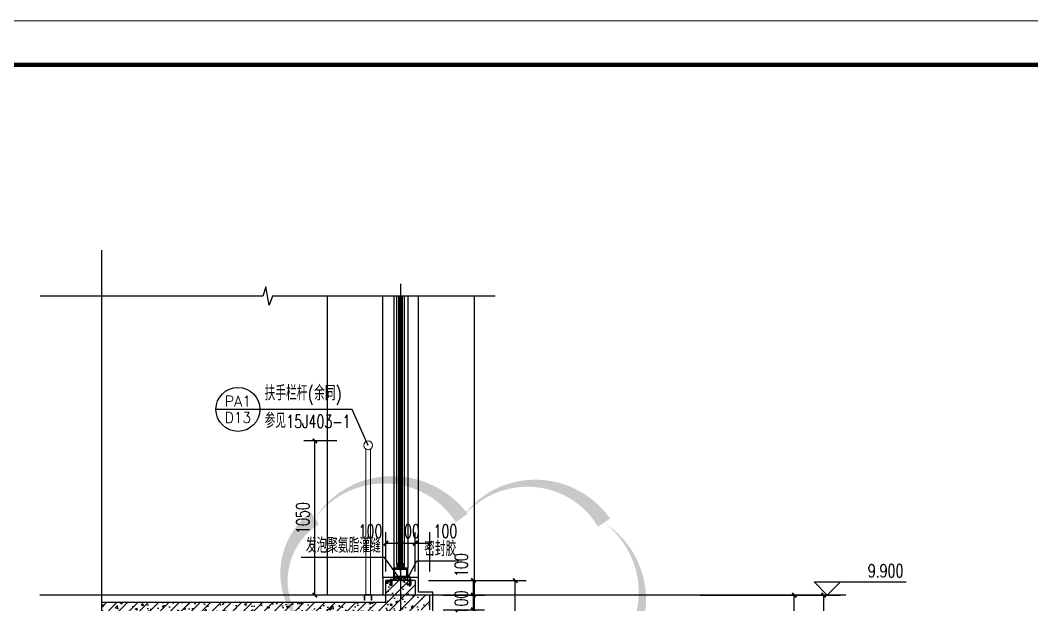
# Model space of a CAD drawing. Extents: x 1738711 to 2346805, y 1189731 to 2516152.
# Drawn here: x 1989643 to 1996529, y 1231729 to 1235709 of the extents above; entities that cross this region are included whole.
import ezdxf
from ezdxf.enums import TextEntityAlignment as Align

# ---------------------------------------------------------------- set-up
doc = ezdxf.new("R2010")
doc.units = 0
doc.header["$LTSCALE"] = 1000
doc.header["$MEASUREMENT"] = 0
for name, color, linetype, lineweight in [('_0', 7, 'Continuous', 25), ('填充', 252, 'Continuous', 5), ('栏杆', 6, 'Continuous', 15)]:
    doc.layers.add(name, color=color, linetype=linetype, lineweight=lineweight)
for name, color, linetype in [('CONTINUOUS', 7, 'Continuous'), ('DIM_ELEV', 3, 'Continuous'), ('DIM_IDEN', 3, 'Continuous'), ('DIM_LEAD', 3, 'Continuous'), ('DIM_SYMB', 3, 'Continuous'), ('DOTE', 1, 'Continuous'), ('PUB_DIM', 3, 'Continuous'), ('PUB_HATCH', 8, 'Continuous'), ('PUB_TEXT', 7, 'Continuous'), ('TK', 4, 'Continuous'), ('WALL', 40, 'Continuous'), ('WINDOW', 144, 'Continuous'), ('修改位置', 6, 'Continuous'), ('切线', 35, 'Continuous'), ('看线', 8, 'Continuous'), ('石材', 5, 'Continuous'), ('窗', 125, 'Continuous')]:
    doc.layers.add(name, color=color, linetype=linetype)
doc.styles.add('_TCH_DIM', font='SIMPLEX', dxfattribs={"bigfont": 'GBCBIG'})
doc.styles.add('_TCH_DIM_T3', font='SIMPLEX', dxfattribs={"width": 0.705882, "bigfont": 'GBCBIG'})
doc.styles.add('_TCH_LABEL', font='COMPLEX', dxfattribs={"bigfont": 'GBCBIG'})
doc.styles.add('宋体', font='SIMSUN.TTF', dxfattribs={"width": 0.75})
doc.dimstyles.new('_TCH_ARCH&&30', dxfattribs={"dimtxt": 89.25, "dimasz": 30, "dimexe": 75, "dimexo": 90, "dimgap": 37.875, "dimtad": 1, "dimdec": 0, "dimzin": 0, "dimdsep": 46, "dimtxsty": '_TCH_DIM_T3', "dimblk": 'ARCHTICK', "dimcen": 0.09, "dimclrt": 7, "dimazin": 2, "dimtfac": 1, "dimtdec": 0, "dimtix": 1, "dimtmove": 2, "dimatfit": 3, "dimfxl": 20, "dimtolj": 1, "dimtzin": 0, "dimarcsym": 0})

# ---------------------------------------------------------------- blocks, each defined once
blk = doc.blocks.new('gdfdgdfgdfbvfcxv')
at = {"layer": '填充'}
blk.add_line((264925, -67479), (264925, -67589), dxfattribs=at)
for points in [[(264919, -67480), (264829, -67480, -1), (264829, -67468), (264919, -67468)], [(264919, -67588), (264829, -67588, 1), (264829, -67600), (264919, -67600)]]:
    blk.add_lwpolyline(points, format="xyb", dxfattribs=at)
blk.add_lwpolyline([(264911, -67634), (264911, -67434), (264919, -67434), (264919, -67634)], close=True, dxfattribs=at)
blk.add_lwpolyline([(264911, -67634), (264911, -67434), (264919, -67434), (264919, -67634)], close=True, dxfattribs=at)
for centre, radius, start, end in [((264919, -67483), 4.5, 318.2388, 90), ((264915, -67488), 9.2, 330.3198, 59.7492), ((264919, -67495), 4.5, 318.2388, 90), ((264919, -67501), 4.5, 318.2388, 90), ((264919, -67507), 4.5, 318.2388, 90), ((264919, -67513), 4.5, 318.2388, 90), ((264919, -67519), 4.5, 318.2388, 90), ((264919, -67525), 4.5, 318.2388, 90), ((264919, -67531), 4.5, 318.2388, 90), ((264919, -67537), 4.5, 318.2388, 90), ((264919, -67543), 4.5, 318.2388, 90), ((264919, -67549), 4.5, 318.2388, 90), ((264919, -67555), 4.5, 318.2388, 90), ((264919, -67561), 4.5, 318.2388, 90), ((264919, -67567), 4.5, 318.2388, 90), ((264919, -67573), 4.5, 318.2388, 90), ((264919, -67579), 4.5, 318.2388, 90), ((264919, -67585), 4.5, 270, 90)]:
    blk.add_arc(centre, radius, start, end, dxfattribs=at)
blk = doc.blocks.new('ghwerGWEGWEGW')
at = {"layer": '栏杆', "color": 6, "ltscale": 100}
for points in [[(2184611.4, 1556743.3), (2184611.4, 1557732.3)], [(2184641.4, 1556743.3), (2184641.4, 1557732.3)]]:
    blk.add_lwpolyline(points, dxfattribs=at)
blk.add_circle((2184626.4, 1557758.3), 30, dxfattribs=at)
at = {"layer": 'CONTINUOUS', "xscale": -0.384000000001397, "yscale": 0.384000000001397, "zscale": 0.384000000001397, "rotation": 270}
blk.add_blockref('gdfdgdfgdfbvfcxv', (2210560.7, 1455012.4), dxfattribs=at)
blk = doc.blocks.new('hrtheraghyra')
at = {"layer": 'WINDOW', "linetype": 'ByBlock'}
for p, q in [((-5, 21), (0, 29.4)), ((0, 29.4), (5, 21)), ((-5.9, -12), (6, -12))]:
    blk.add_line(p, q, dxfattribs=at)
for points in [[(-5, -12), (-5, 21)], [(0, -16.7), (0, 29.4)], [(5, -12), (5, 21)]]:
    blk.add_lwpolyline(points, dxfattribs=at)
blk.add_arc((0.1, -8.9), 6.71, 206.8366, 333.1634, dxfattribs=at)
blk = doc.blocks.new('hjashrtahreahe')
at = {"layer": 'TK', "color": 7, "const_width": 25}
blk.add_lwpolyline([(0, 59400), (84100, 59400), (84100, 0), (0, 0)], close=True, dxfattribs=at)
at = {"layer": 'TK', "color": 3, "const_width": 100}
blk.add_lwpolyline([(2500, 1000), (2500, 58400), (83100, 58400), (83100, 1000)], close=True, dxfattribs=at)
at = {"layer": 'TK', "style": '宋体', "width": 0.75}
for tag, height, p in [('项目负责人', 350, (6003, 57089)), ('专业负责人', 350, (6003, 56224)), ('设计人', 350, (6003, 55419)), ('版号1', 250, (77304, 22193)), ('时间1', 250, (82405, 22193)), ('版号2', 250, (77304, 21593)), ('时间2', 250, (82405, 21593)), ('版号3', 250, (77304, 20993)), ('时间3', 250, (82405, 20993)), ('建筑会签', 0.0001, (78978, 2403)), ('电气会签', 0.0001, (82128, 2403)), ('结构会签', 0.0001, (78978, 1803)), ('暖通会签', 0.0001, (82128, 1803)), ('给排水会签', 0.0001, (78978, 1250)), ('智能化会签', 0.0001, (82128, 1250))]:
    blk.add_attdef(tag, text='', height=height, dxfattribs=at).set_placement(p, align=Align.CENTER)
for tag, p in [('合作设计单位', (80816, 48986)), ('版号说明1', (79854, 22318)), ('版号说明2', (79854, 21718)), ('版号说明3', (79854, 21118)), ('浙江绿储科技有限公司', (80545, 16036)), ('百兆瓦级集中式熔盐储能关键', (80545, 14953)), ('设备研发及制造基地项目', (80545, 14603)), ('1#研发楼', (80545, 13636)), ('图名', (80545, 12436)), ('工程编号', (78978, 11461)), ('子项编号', (82128, 11461)), ('建筑', (78978, 10711)), ('图号', (82128, 10711)), ('施工图', (78978, 9961)), ('2023.03', (82128, 9961)), ('审定', (79353, 8461)), ('审核', (79353, 7711)), ('工程负责', (79353, 6961)), ('专业负责', (79353, 6211)), ('设计', (79353, 5461)), ('制图', (79353, 4711)), ('校对', (79353, 3961))]:
    blk.add_attdef(tag, text='', height=250, dxfattribs=at).set_placement(p, align=Align.MIDDLE_CENTER)
blk = doc.blocks.new('_ArchTick')
at = {"color": 0, "linetype": 'ByBlock', "const_width": 0.4}
blk.add_lwpolyline([(-0.5, -0.5), (0.5, 0.5)], dxfattribs=at)
blk = doc.blocks.new('*D184')
at = {"layer": 'Defpoints', "color": 0, "transparency": 16777216}
for p in [(1992333.4, 1231894.4), (1993012.8, 1231893.8), (1992332.6, 1230994.4)]:
    blk.add_point(p, dxfattribs=at)
at = {"layer": 'PUB_DIM', "color": 0, "lineweight": -2, "transparency": 16777216}
for p, q in [((1992423.4, 1231894.3), (1993087.8, 1231893.7)), ((1993012, 1230993.8), (1993012.8, 1231893.8)), ((1992422.6, 1230994.3), (1993087, 1230993.7))]:
    blk.add_line(p, q, dxfattribs=at)
at = {"layer": 'PUB_DIM', "color": 0, "lineweight": -2, "transparency": 16777216, "xscale": 30, "yscale": 30, "zscale": 30}
for p, rotation in [((1993012.8, 1231893.8), 89.94866076415276), ((1993012, 1230993.8), 269.9486607641527)]:
    blk.add_blockref('_ArchTick', p, dxfattribs=dict(at, rotation=rotation))
at = {"layer": 'PUB_DIM', "color": 7, "transparency": 16777216, "insert": (1992929.9, 1231443.9), "char_height": 89.25, "attachment_point": 5, "rotation": 89.94866, "style": '_TCH_DIM_T3'}
blk.add_mtext('\\A1;900', dxfattribs=at)
blk = doc.blocks.new('*D332')
at = {"layer": 'Defpoints', "color": 0, "transparency": 16777216}
for p in [(1991649.1, 1232844.4), (1991888.3, 1232844.4), (1991888.3, 1231794.4)]:
    blk.add_point(p, dxfattribs=at)
at = {"layer": 'PUB_DIM', "color": 0, "lineweight": -2, "transparency": 16777216}
for p, q in [((1991798.3, 1232844.4), (1991574.1, 1232844.4)), ((1991649.1, 1231794.4), (1991649.1, 1232844.4)), ((1991798.3, 1231794.4), (1991574.1, 1231794.4))]:
    blk.add_line(p, q, dxfattribs=at)
at = {"layer": 'PUB_DIM', "color": 0, "lineweight": -2, "transparency": 16777216, "xscale": 30, "yscale": 30, "zscale": 30}
for p, rotation in [((1991649.1, 1232844.4), 90), ((1991649.1, 1231794.4), 270)]:
    blk.add_blockref('_ArchTick', p, dxfattribs=dict(at, rotation=rotation))
at = {"layer": 'PUB_DIM', "color": 7, "transparency": 16777216, "insert": (1991566.6, 1232319.4), "char_height": 89.25, "attachment_point": 5, "rotation": 90, "style": '_TCH_DIM_T3'}
blk.add_mtext('\\A1;1050', dxfattribs=at)
blk = doc.blocks.new('*D333')
at = {"layer": 'Defpoints', "color": 0, "transparency": 16777216}
for p in [(1992432.6, 1232147.7), (1992332.6, 1231866.2), (1992432.6, 1231866.2)]:
    blk.add_point(p, dxfattribs=at)
at = {"layer": 'PUB_DIM', "color": 0, "lineweight": -2, "transparency": 16777216}
for p, q in [((1992332.6, 1231956.2), (1992332.6, 1232222.7)), ((1992432.6, 1231956.2), (1992432.6, 1232222.7)), ((1992332.6, 1232147.7), (1992432.6, 1232147.7))]:
    blk.add_line(p, q, dxfattribs=at)
at = {"layer": 'PUB_DIM', "color": 0, "lineweight": -2, "transparency": 16777216, "xscale": 30, "yscale": 30, "zscale": 30, "rotation": 180}
blk.add_blockref('_ArchTick', (1992332.6, 1232147.7), dxfattribs=at)
at = {"layer": 'PUB_DIM', "color": 0, "lineweight": -2, "transparency": 16777216, "xscale": 30, "yscale": 30, "zscale": 30}
blk.add_blockref('_ArchTick', (1992432.6, 1232147.7), dxfattribs=at)
at = {"layer": 'PUB_DIM', "color": 7, "transparency": 16777216, "insert": (1992537.6, 1232230.2), "char_height": 89.25, "attachment_point": 5, "style": '_TCH_DIM_T3'}
blk.add_mtext('\\A1;100', dxfattribs=at)
blk = doc.blocks.new('*D334')
at = {"layer": 'Defpoints', "color": 0, "transparency": 16777216}
for p in [(1992332.6, 1232147.7), (1992232.6, 1231866.2), (1992332.6, 1231866.2)]:
    blk.add_point(p, dxfattribs=at)
at = {"layer": 'PUB_DIM', "color": 0, "lineweight": -2, "transparency": 16777216}
for p, q in [((1992232.6, 1231956.2), (1992232.6, 1232222.7)), ((1992332.6, 1231956.2), (1992332.6, 1232222.7)), ((1992232.6, 1232147.7), (1992202.6, 1232147.7)), ((1992232.6, 1232147.7), (1992332.6, 1232147.7)), ((1992332.6, 1232147.7), (1992362.6, 1232147.7))]:
    blk.add_line(p, q, dxfattribs=at)
at = {"layer": 'PUB_DIM', "color": 0, "lineweight": -2, "transparency": 16777216, "xscale": 30, "yscale": 30, "zscale": 30}
blk.add_blockref('_ArchTick', (1992232.6, 1232147.7), dxfattribs=at)
at = {"layer": 'PUB_DIM', "color": 0, "lineweight": -2, "transparency": 16777216, "xscale": 30, "yscale": 30, "zscale": 30, "rotation": 180}
blk.add_blockref('_ArchTick', (1992332.6, 1232147.7), dxfattribs=at)
at = {"layer": 'PUB_DIM', "color": 7, "transparency": 16777216, "insert": (1992282.6, 1232230.2), "char_height": 89.25, "attachment_point": 5, "style": '_TCH_DIM_T3'}
blk.add_mtext('\\A1;100', dxfattribs=at)
blk = doc.blocks.new('*D335')
at = {"layer": 'Defpoints', "color": 0, "transparency": 16777216}
for p in [(1992232.6, 1232147.7), (1992132.6, 1231866.2), (1992232.6, 1231866.2)]:
    blk.add_point(p, dxfattribs=at)
at = {"layer": 'PUB_DIM', "color": 0, "lineweight": -2, "transparency": 16777216}
for p, q in [((1992132.6, 1231956.2), (1992132.6, 1232222.7)), ((1992232.6, 1231956.2), (1992232.6, 1232222.7)), ((1992132.6, 1232147.7), (1992232.6, 1232147.7))]:
    blk.add_line(p, q, dxfattribs=at)
at = {"layer": 'PUB_DIM', "color": 0, "lineweight": -2, "transparency": 16777216, "xscale": 30, "yscale": 30, "zscale": 30, "rotation": 180}
blk.add_blockref('_ArchTick', (1992132.6, 1232147.7), dxfattribs=at)
at = {"layer": 'PUB_DIM', "color": 0, "lineweight": -2, "transparency": 16777216, "xscale": 30, "yscale": 30, "zscale": 30}
blk.add_blockref('_ArchTick', (1992232.6, 1232147.7), dxfattribs=at)
at = {"layer": 'PUB_DIM', "color": 7, "transparency": 16777216, "insert": (1992027.6, 1232230.2), "char_height": 89.25, "attachment_point": 5, "style": '_TCH_DIM_T3'}
blk.add_mtext('\\A1;100', dxfattribs=at)
blk = doc.blocks.new('*D339')
at = {"layer": 'Defpoints', "color": 0, "transparency": 16777216}
for p in [(1992432.6, 1231794.4), (1992727.8, 1231794.4), (1992432.6, 1231694.4)]:
    blk.add_point(p, dxfattribs=at)
at = {"layer": 'PUB_DIM', "color": 0, "lineweight": -2, "transparency": 16777216}
for p, q in [((1992727.8, 1231794.4), (1992727.8, 1231824.4)), ((1992522.6, 1231794.4), (1992802.8, 1231794.4)), ((1992727.8, 1231694.4), (1992727.8, 1231794.4)), ((1992522.6, 1231694.4), (1992802.8, 1231694.4)), ((1992727.8, 1231694.4), (1992727.8, 1231664.4))]:
    blk.add_line(p, q, dxfattribs=at)
at = {"layer": 'PUB_DIM', "color": 0, "lineweight": -2, "transparency": 16777216, "xscale": 30, "yscale": 30, "zscale": 30}
for p, rotation in [((1992727.8, 1231794.4), 270), ((1992727.8, 1231694.4), 90)]:
    blk.add_blockref('_ArchTick', p, dxfattribs=dict(at, rotation=rotation))
at = {"layer": 'PUB_DIM', "color": 7, "transparency": 16777216, "insert": (1992645.3, 1231744.4), "char_height": 89.25, "attachment_point": 5, "rotation": 90, "style": '_TCH_DIM_T3'}
blk.add_mtext('\\A1;100', dxfattribs=at)
blk = doc.blocks.new('*D340')
at = {"layer": 'Defpoints', "color": 0, "transparency": 16777216}
for p in [(1992432.6, 1231894.4), (1992727.8, 1231894.4), (1992432.6, 1231794.4)]:
    blk.add_point(p, dxfattribs=at)
at = {"layer": 'PUB_DIM', "color": 0, "lineweight": -2, "transparency": 16777216}
for p, q in [((1992522.6, 1231894.4), (1992802.8, 1231894.4)), ((1992727.8, 1231794.4), (1992727.8, 1231894.4)), ((1992522.6, 1231794.4), (1992802.8, 1231794.4))]:
    blk.add_line(p, q, dxfattribs=at)
at = {"layer": 'PUB_DIM', "color": 0, "lineweight": -2, "transparency": 16777216, "xscale": 30, "yscale": 30, "zscale": 30}
for p, rotation in [((1992727.8, 1231894.4), 90), ((1992727.8, 1231794.4), 270)]:
    blk.add_blockref('_ArchTick', p, dxfattribs=dict(at, rotation=rotation))
at = {"layer": 'PUB_DIM', "color": 7, "transparency": 16777216, "insert": (1992645.3, 1231999.4), "char_height": 89.25, "attachment_point": 5, "rotation": 90, "style": '_TCH_DIM_T3'}
blk.add_mtext('\\A1;100', dxfattribs=at)
blk = doc.blocks.new('*D1376')
at = {"layer": 'Defpoints', "color": 0, "transparency": 16777216}
for p in [(1994382.1, 1231794.4), (1995112.8, 1231794.4), (1994382.1, 1227894.4)]:
    blk.add_point(p, dxfattribs=at)
at = {"layer": 'PUB_DIM', "color": 0, "lineweight": -2, "transparency": 16777216}
for p, q in [((1994472.1, 1231794.4), (1995187.8, 1231794.4)), ((1995112.8, 1227894.4), (1995112.8, 1231794.4)), ((1994472.1, 1227894.4), (1995187.8, 1227894.4))]:
    blk.add_line(p, q, dxfattribs=at)
at = {"layer": 'PUB_DIM', "color": 0, "lineweight": -2, "transparency": 16777216, "xscale": 30, "yscale": 30, "zscale": 30}
for p, rotation in [((1995112.8, 1231794.4), 90), ((1995112.8, 1227894.4), 270)]:
    blk.add_blockref('_ArchTick', p, dxfattribs=dict(at, rotation=rotation))
at = {"layer": 'PUB_DIM', "color": 7, "transparency": 16777216, "insert": (1995030.3, 1229844.4), "char_height": 89.25, "attachment_point": 5, "rotation": 90, "style": '_TCH_DIM_T3'}
blk.add_mtext('\\A1;3900', dxfattribs=at)
blk = doc.blocks.new('*D1378')
at = {"layer": 'Defpoints', "color": 0, "transparency": 16777216}
for p in [(1994182.1, 1231794.4), (1994912.8, 1231794.4), (1994182.1, 1227894.4)]:
    blk.add_point(p, dxfattribs=at)
at = {"layer": 'PUB_DIM', "color": 0, "lineweight": -2, "transparency": 16777216}
for p, q in [((1994272.1, 1231794.4), (1994987.8, 1231794.4)), ((1994912.8, 1227894.4), (1994912.8, 1231794.4)), ((1994272.1, 1227894.4), (1994987.8, 1227894.4))]:
    blk.add_line(p, q, dxfattribs=at)
at = {"layer": 'PUB_DIM', "color": 0, "lineweight": -2, "transparency": 16777216, "xscale": 30, "yscale": 30, "zscale": 30}
for p, rotation in [((1994912.8, 1231794.4), 90), ((1994912.8, 1227894.4), 270)]:
    blk.add_blockref('_ArchTick', p, dxfattribs=dict(at, rotation=rotation))
at = {"layer": 'PUB_DIM', "color": 7, "transparency": 16777216, "insert": (1994830.3, 1229844.4), "char_height": 89.25, "attachment_point": 5, "rotation": 90, "style": '_TCH_DIM_T3'}
blk.add_mtext('\\A1;3900', dxfattribs=at)

msp = doc.modelspace()

# ---------------------------------------------------------------- hatches: boundary and pattern name
at = {"layer": 'PUB_HATCH'}
h = msp.add_hatch(dxfattribs=at)
h.set_pattern_fill('钢筋混凝土', color=256, scale=20, style=0)
h.set_pattern_definition([(45, (-300733.146, -150941.136), (-35.3553391, 35.3553391), []), (50, (-300733.15, -150941.14), (143.4520365, -12.550427), [15, -165]), (355, (-300733.15, -150941.14), (-27.750267, 150.438427), [12, -132]), (100.4514, (-300721.19, -150942.18), (115.701876, 137.8879084), [12.748038, -140.2284224]), (46.1842, (-300733.15, -150901.14), (213.44821, -33.103803), [22.5, -247.5]), (96.6356, (-300715.36, -150903.9), (186.932541, 194.823574), [19.122058, -210.3426]), (351.1842, (-300733.15, -150901.14), (186.932389, 194.82372), [18, -198]), (21, (-300713.15, -150911.14), (119.3814104, -80.523778), [15, -165]), (326, (-300713.15, -150911.14), (48.663066, 145.030009), [12, -132]), (71.4514, (-300703.2, -150917.85), (168.044526, 64.506099), [12.748038, -140.2284224]), (37.5, (-300733.146, -150941.136), (2.4319711, 66.5787708), [0, -130.4, 0, -134, 0, -132.5]), (7.5, (-300733.146, -150941.14), (52.6139075, 78.8823424), [0, -76.4, 0, -127.4, 0, -50.5]), (327.5, (-300777.746, -150941.136), (106.7644872, -4.5109743), [0, -50, 0, -156, 0, -207]), (317.5, (-300797.75, -150941.14), (116.637234, 20.0209965), [0, -65, 0, -103.6, 0, -147])])
h.paths.add_polyline_path([(1990198.2, 1231744.4), (1992132.6, 1231744.4), (1992132.6, 1231894.4), (1992333.4, 1231894.4), (1992333.4, 1231794.4), (1992432.6, 1231794.4), (1992432.6, 1231694.4), (1992332.6, 1231694.4), (1992332.6, 1231194.4), (1992432.6, 1231194.4), (1992432.6, 1231094.4), (1992332.6, 1231094.4), (1992332.6, 1230994.4), (1992032.6, 1230994.4), (1992032.6, 1231624.4), (1990198.2, 1231624.4)])
at = {"layer": '填充'}
h = msp.add_hatch(dxfattribs=at)
h.set_pattern_fill('STEEL', color=256, scale=10, angle=-180, style=0)
h.set_pattern_definition([(135, (2236636.18, -82417.92), (11.22532015, 11.22532015), []), (135, (2236636.18, -82409.983), (11.22532015, 11.22532015), [])])
h.paths.add_polyline_path([(1992191.8, 1231970.3), (1992273.4, 1231970.3), (1992273.4, 1231926.2), (1992280.6, 1231933.6), (1992280.6, 1231977.5), (1992187.8, 1231977.5), (1992184.6, 1231974), (1992184.6, 1231914.4), (1992262, 1231914.4), (1992268.9, 1231921.6), (1992191.8, 1231921.6)])
h = msp.add_hatch(dxfattribs=at)
h.set_pattern_fill('STEEL', color=256, scale=10, angle=-180, style=0)
h.set_pattern_definition([(135, (258912.754, 4298951.418), (11.22532015, 11.22532015), []), (135, (258912.754, 4298959.355), (11.22532015, 11.22532015), [])])
h.paths.add_polyline_path([(1992231, 1232007.5), (1992238, 1232007.5), (1992238, 1231995.5), (1992245.2, 1231995.5), (1992245.2, 1232007.5), (1992258.4, 1232007.5), (1992258.4, 1231977.5), (1992231, 1231977.5)])
h.paths.add_polyline_path([(1992206.8, 1232007.5), (1992218.8, 1232007.5), (1992218.8, 1231995.5), (1992226, 1231995.5), (1992226, 1232007.5), (1992231, 1232007.5), (1992231, 1231977.5), (1992206.8, 1231977.5)])
h = msp.add_hatch(dxfattribs=at)
h.set_pattern_fill('HONEY', color=256, scale=5, angle=-180, style=0)
h.set_pattern_definition([(180, (371620.6014, 39879.887), (-11.90625, 6.874075), [7.9375, -15.875]), (60, (371620.6014, 39879.887), (11.906248578, 6.874077464), [7.9375, -15.875]), (120, (371620.6014, 39879.887), (-1.422e-06, 13.748152464), [-15.875, 7.9375])])
h.paths.add_polyline_path([(1992184.6, 1231914.4), (1992280.6, 1231914.4), (1992280.6, 1231894.4), (1992184.6, 1231894.4)])
at = {"layer": '看线'}
h = msp.add_hatch(dxfattribs=at)
h.set_pattern_fill('ANSI31', color=256, style=0)
h.set_pattern_definition([(225, (3599260.6217, -847436.613), (1.1225320151, -1.1225320151), [])])
edge = h.paths.add_edge_path()
edge.add_arc((1992310.6, 1231944.6), 32.6, 202.30725, 247.69275, ccw=False)
edge.add_line((1992280.4, 1231932.2), (1992280.6, 1231914.8))
edge.add_line((1992280.6, 1231914.8), (1992298.2, 1231914.4))

# ---------------------------------------------------------------- linework, layer by layer
at = {"layer": 'DIM_ELEV'}
for p, q in [((1995137.4, 1231794.4), (1995047.4, 1231884.4)), ((1995047.4, 1231884.4), (1995673.8, 1231884.4)), ((1995137.4, 1231794.4), (1995227.4, 1231884.4)), ((1994927.4, 1231794.4), (1995227.4, 1231794.4))]:
    msp.add_line(p, q, dxfattribs=at)
at = {"layer": 'DIM_IDEN'}
for p, q in [((1991275.3, 1233059.3), (1990975.3, 1233059.3)), ((1991903.4, 1233059.3), (1991275.3, 1233059.3)), ((1992011.7, 1232814.4), (1991903.4, 1233059.3))]:
    msp.add_line(p, q, dxfattribs=at)
msp.add_lwpolyline([(1992011.7, 1232814.4, 1), (1992011.7, 1232814.4, 1)], format="xyb", close=True, dxfattribs=at)
msp.add_circle((1991125.3, 1233059.3), 150, dxfattribs=at)
at = {"layer": 'DIM_LEAD'}
for p, q in [((1992123, 1232051.5), (1991555.4, 1232051.5)), ((1992230.1, 1231902.9), (1992123, 1232051.5)), ((1992286.3, 1231918.7), (1992344.1, 1232028.7)), ((1992344.1, 1232028.7), (1992632.3, 1232028.7))]:
    msp.add_line(p, q, dxfattribs=at)
at = {"layer": 'DIM_LEAD', "const_width": 12}
msp.add_lwpolyline([(1992233.6, 1231898, 1), (1992226.6, 1231907.7, 1)], format="xyb", close=True, dxfattribs=at)
at = {"layer": 'DIM_SYMB'}
for points in [[(1990198.2, 1221004.5), (1990198.2, 1227540.4), (1990135.2, 1227563.3), (1990261.2, 1227585.6), (1990198.2, 1227607.9), (1990198.2, 1234143.8)], [(1992876.9, 1233831.1), (1991361.4, 1233831.1), (1991338.5, 1233768.1), (1991316.2, 1233894.1), (1991293.9, 1233831.1), (1989778.4, 1233831.1)]]:
    msp.add_lwpolyline(points, dxfattribs=at)
at = {"layer": 'DOTE'}
for p, q in [((1992232.6, 1233914.5), (1992232.6, 1221032.3)), ((1995262.6, 1231794.4), (1989777.3, 1231794.4))]:
    msp.add_line(p, q, dxfattribs=at)
at = {"layer": 'WALL'}
for p, q in [((1992132.6, 1231744.4), (1992132.6, 1231894.4)), ((1992332.6, 1231894.4), (1992132.6, 1231894.4)), ((1992333.4, 1231794.4), (1992333.4, 1231894.4)), ((1992132.6, 1231744.4), (1990198.2, 1231744.4)), ((1992432.6, 1231794.4), (1992333.4, 1231794.4)), ((1992432.6, 1231694.4), (1992432.6, 1231794.4))]:
    msp.add_line(p, q, dxfattribs=at)
at = {"layer": '修改位置', "ltscale": 0.5}
msp.add_lwpolyline([(1991649.1, 1232319.4, 0, 100, -0.520567), (1992649.1, 1232319.4, 0, 100, -0.520567), (1993618, 1232288.3, 0, 100, -0.520567), (1993618, 1231288.3, 0, 100, -0.520567), (1993521.3, 1230385, 0, 100, -0.520567), (1992521.3, 1230385, 0, 100, -0.520567), (1991649.1, 1230512.9, 0, 100, -0.520567), (1991649.1, 1231512.9, 0, 100, -0.520567)], format="xyseb", close=True, dxfattribs=at)
at = {"layer": '切线'}
msp.add_line((1992132.6, 1231794.4), (1990198.2, 1231794.4), dxfattribs=at)
for points in [[(1992184.6, 1231914.4), (1992112.6, 1231914.4), (1992112.6, 1231794.4)], [(1992280.6, 1230974.4), (1992352.6, 1230974.4), (1992352.6, 1231074.4), (1992452.6, 1231074.4), (1992452.6, 1231214.4), (1992352.6, 1231214.4), (1992352.6, 1231674.4), (1992452.6, 1231674.4), (1992452.6, 1231814.4), (1992353.4, 1231814.4), (1992353.4, 1231914.4), (1992280.6, 1231914.4)]]:
    msp.add_lwpolyline(points, dxfattribs=at)
msp.add_arc((1992310.6, 1231944.6), 32.6, 202.35106, 247.69272, dxfattribs=at)
at = {"layer": '看线'}
for p, q in [((1991732.6, 1233831.1), (1991732.6, 1231794.4)), ((1992112.6, 1231914.4), (1992112.6, 1233831.1)), ((1992353.4, 1231914.4), (1992353.4, 1233831.1)), ((1992732.6, 1233831.1), (1992732.6, 1224914.4))]:
    msp.add_line(p, q, dxfattribs=at)
at = {"layer": '石材', "const_width": 2}
for points in [[(1992247.6, 1231914.4), (1992204.7, 1231914.4), (1992192.4, 1231894.4), (1992148.6, 1231894.4)], [(1992217.6, 1231914.4), (1992260.5, 1231914.4), (1992272.8, 1231894.4), (1992316.6, 1231894.4)]]:
    msp.add_lwpolyline(points, dxfattribs=at)
at = {"layer": '石材'}
msp.add_lwpolyline([(1992184.6, 1231914.4), (1992280.6, 1231914.4), (1992280.6, 1231894.4), (1992184.6, 1231894.4)], close=True, dxfattribs=at)
at = {"layer": '窗', "color": 117}
for p, q in [((1992185.4, 1233831.1), (1992185.4, 1231977.5)), ((1992219.6, 1232007.5), (1992219.6, 1233831.1)), ((1992226.8, 1232007.5), (1992226.8, 1233831.1)), ((1992238.8, 1232007.5), (1992238.8, 1233831.1)), ((1992246, 1232007.5), (1992246, 1233831.1)), ((1992281.4, 1233831.1), (1992281.4, 1231977.5))]:
    msp.add_line(p, q, dxfattribs=at)
at = {"layer": '窗', "color": 237}
for p, q in [((1992207.6, 1232007.5), (1992207.6, 1233831.1)), ((1992259.2, 1232007.5), (1992259.2, 1233831.1))]:
    msp.add_line(p, q, dxfattribs=at)
for points in [[(1992280.6, 1231977.5), (1992184.6, 1231977.5), (1992184.6, 1231914.4), (1992280.6, 1231914.4)], [(1992273.4, 1231970.3), (1992273.4, 1231921.6), (1992191.8, 1231921.6), (1992191.8, 1231970.3)], [(1992245.2, 1232007.5), (1992245.2, 1231995.5), (1992238, 1231995.5), (1992238, 1232007.5), (1992226, 1232007.5), (1992226, 1231995.5), (1992218.8, 1231995.5), (1992218.8, 1232007.5), (1992206.8, 1232007.5), (1992206.8, 1231977.5), (1992258.4, 1231977.5), (1992258.4, 1232007.5)]]:
    msp.add_lwpolyline(points, close=True, dxfattribs=at)
msp.add_lwpolyline([(1992280.6, 1231977.5), (1992280.6, 1231914.4)], dxfattribs=at)

# ---------------------------------------------------------------- block references
at = {"xscale": 0.3, "yscale": 0.3, "zscale": 0.3}
msp.add_blockref('hjashrtahreahe', (1985665.7, 1217885), dxfattribs=at)
at = {"layer": '_0', "xscale": -1}
msp.add_blockref('ghwerGWEGWEGW', (4176638, -324943.9), dxfattribs=at)
at = {"layer": 'WALL', "xscale": -1, "rotation": 180}
msp.add_blockref('hrtheraghyra', (1992167.5, 1231887.8), dxfattribs=at)
at = {"layer": 'WALL', "rotation": 180}
msp.add_blockref('hrtheraghyra', (1992297.7, 1231887.8), dxfattribs=at)

# ---------------------------------------------------------------- texts
at = {"layer": 'PUB_TEXT', "color": 7, "style": '_TCH_DIM'}
for s, p in [('扶手栏杆', (1991306.8, 1233120.5)), ('余同', (1991643.7, 1233120.5)), ('参见', (1991306.8, 1232932.8)), ('发泡聚氨脂灌缝', (1991586.9, 1232083)), ('密封胶', (1992393.1, 1232060.2))]:
    msp.add_text(s, height=101.28, dxfattribs=at).set_placement(p)
at = {"layer": 'PUB_TEXT', "color": 7, "style": '_TCH_DIM', "width": 0.705882}
for s, height, p in [('(', 89.2, (1991601.7, 1233120.5)), (')', 89.2, (1991791.2, 1233120.5)), ('15J403-1', 89.25, (1991454.3, 1232932.8)), ('9.900', 89.25, (1995412.8, 1231915.9))]:
    msp.add_text(s, height=height, dxfattribs=at).set_placement(p)
at = {"layer": 'PUB_TEXT', "color": 7, "style": '_TCH_LABEL'}
for s, height, p, p2 in [('PA1', 72.46, (1991035.6, 1233078.4), (1991215.1, 1233078.4)), ('D13', 73.24, (1991036.4, 1232967), (1991214.3, 1232967))]:
    msp.add_text(s, height=height, dxfattribs=at).set_placement(p, p2, align=Align.FIT)

# ---------------------------------------------------------------- dimensions: what is measured, and where the dimension line sits
at = {"layer": 'PUB_DIM'}
for p1, p2, distance, picture, middle in [((1991888.3, 1231794.4), (1991888.3, 1232844.4), 239.2, '*D332', (1991566.6, 1232319.4)), ((1992232.6, 1231866.2), (1992332.6, 1231866.2), 281.5, '*D334', (1992282.6, 1232230.2)), ((1992332.6, 1230994.4), (1992333.4, 1231894.4), -679.4, '*D184', (1992929.9, 1231443.9)), ((1992432.6, 1231694.4), (1992432.6, 1231794.4), -295.2, '*D339', (1992645.3, 1231744.4)), ((1994182.1, 1227894.4), (1994182.1, 1231794.4), -730.7, '*D1378', (1994830.3, 1229844.4)), ((1994382.1, 1227894.4), (1994382.1, 1231794.4), -730.7, '*D1376', (1995030.3, 1229844.4))]:
    dim = msp.add_aligned_dim(p1=p1, p2=p2, distance=distance, dimstyle='_TCH_ARCH&&30', dxfattribs=at)
    dim.commit()
    dim.dimension.update_dxf_attribs({"geometry": picture, "text_midpoint": middle})
for base, p1, p2, angle, picture, middle in [((1992232.6, 1232147.7), (1992132.6, 1231866.2), (1992232.6, 1231866.2), 360, '*D335', (1992027.6, 1232230.2)), ((1992432.6, 1232147.7), (1992332.6, 1231866.2), (1992432.6, 1231866.2), 0, '*D333', (1992537.6, 1232230.2)), ((1992727.8, 1231894.4), (1992432.6, 1231794.4), (1992432.6, 1231894.4), 90, '*D340', (1992645.3, 1231999.4))]:
    dim = msp.add_linear_dim(base=base, p1=p1, p2=p2, angle=angle, dimstyle='_TCH_ARCH&&30', dxfattribs=at)
    dim.commit()
    dim.dimension.update_dxf_attribs({"geometry": picture, "text_midpoint": middle, "dimtype": 129})

doc.saveas('drawing.dxf')
